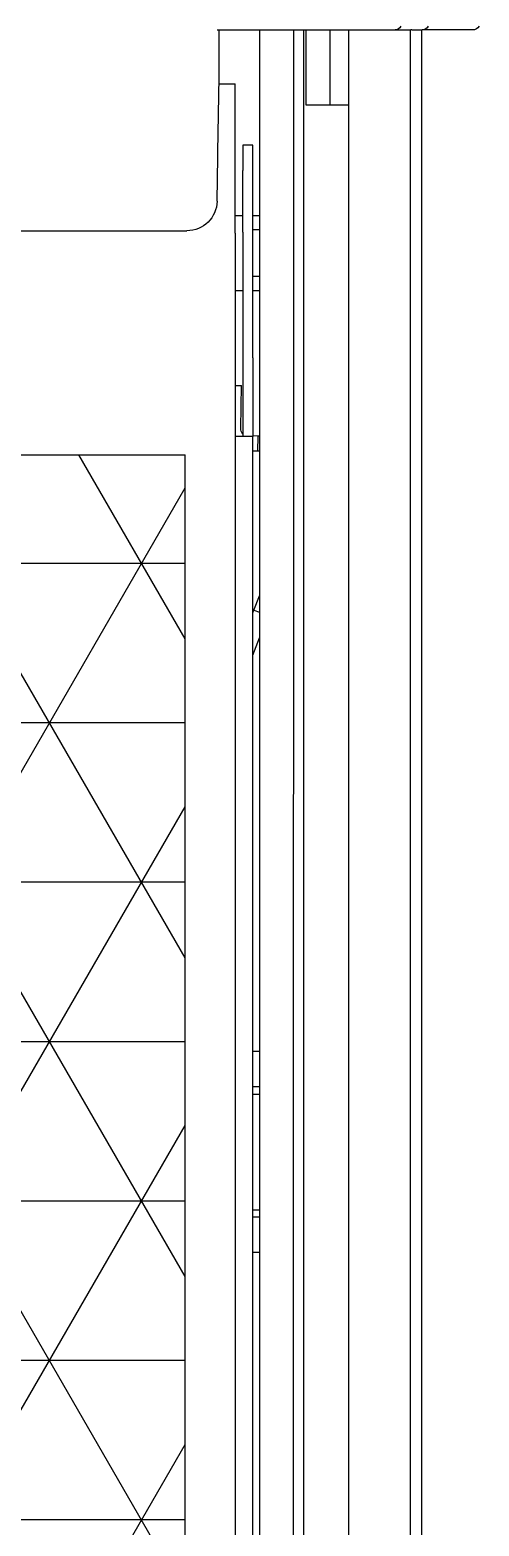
# Model space of a CAD drawing. Header units: millimetres. Extents: x 2698011 to 2856548, y 1019778 to 1210064.
# Drawn here: x 2785100.3 to 2785189.8, y 1123665.2 to 1123963.2 of the extents above; entities that cross this region are included whole.
import ezdxf

# ---------------------------------------------------------------- set-up
doc = ezdxf.new("R2010")
doc.units = ezdxf.units.MM
doc.layers.add('Bloques borde', color=9, linetype='Continuous')
doc.layers.add('Y_ CAJAS', color=9, linetype='Continuous')

# ---------------------------------------------------------------- blocks, each defined once
blk = doc.blocks.new('CO ALURA_  2500 tras 1120 CE ESQ - Inc')
h = blk.add_hatch()
h.set_pattern_fill('NET3', color=256, scale=0.01)
h.set_pattern_definition([(0, (-248.9928867519882, 105.6146430612916), (0, 0.03175), []), (59.99999999999999, (-248.9928867519882, 105.6146430612916), (-0.0274963065701559, 0.015875), []), (120, (-248.9928867519882, 105.6146430612916), (-0.0274963065701559, -0.015875), [])])
h.paths.add_polyline_path([(0.4861937517974014, 1.152224643890304), (0.0061937517974116, 1.152224643890304), (0.0061937517974116, 0.0846049959806834), (0.4861937517974014, 0.0846049959806834)])
at = {"layer": 'Bloques borde', "linetype": 'Continuous'}
for p, q in [((0.50099375119828, 0), (0.50099375119828, 1.185)), ((0.50099375119828, 0), (0.50099375119828, 1.185)), ((0.5077437511982908, 0), (0.5077437511982908, 1.185)), ((0.5077437511982908, 0), (0.5077437511982908, 1.185)), ((0.5097937511982878, 0), (0.5097937511982878, 1.185)), ((0.5097937511982878, 0), (0.5097937511982878, 1.185)), ((0.5187437514162241, 0), (0.5187437514162241, 1.185)), ((0.5187437514162241, 0), (0.5187437514162241, 1.185)), ((0.530993751198281, 0), (0.530993751198281, 1.185)), ((0.530993751198281, 0), (0.530993751198281, 1.185)), ((0.533252009211225, 0), (0.533252009211225, 1.185)), ((0.533252009211225, 0), (0.533252009211225, 1.185)), ((0.4861937517974014, 1.152224643890304), (0.4861937517974014, 0.0846049959806834)), ((0.4961937517974209, 0.0846049959806834), (0.4961937517974209, 1.119474643890313)), ((0.4961937517974209, 0.0846049959806834), (0.4961937517974209, 1.119474643890313)), ((0.4996937517974234, 0.7159746438903059), (0.4996937517974234, 0.0809746438903005)), ((0.4996937517974234, 0.7159746438903059), (0.4996937517974234, 0.0809746438903005)), ((0.50099375119828, 0.2434746438902948), (0.4996937517974234, 0.2434746438902948)), ((0.50099375119828, 0.2434746438902948), (0.4996937517974234, 0.2434746438902948)), ((0.50099375119828, 0.236474643890304), (0.4996937517974234, 0.236474643890304)), ((0.50099375119828, 0.236474643890304), (0.4996937517974234, 0.236474643890304)), ((0.4996937517974234, 0.2349746438902969), (0.50099375119828, 0.2349746438902969)), ((0.4996937517974234, 0.2349746438902969), (0.50099375119828, 0.2349746438902969)), ((0.4996937517974234, 0.2119746438903007), (0.50099375119828, 0.2119746438903007)), ((0.4996937517974234, 0.2119746438903007), (0.50099375119828, 0.2119746438903007)), ((0.50099375119828, 0.2104746438902936), (0.4996937517974234, 0.2104746438902936)), ((0.50099375119828, 0.2104746438902936), (0.4996937517974234, 0.2104746438902936)), ((0.50099375119828, 0.2034746438903028), (0.4996937517974234, 0.2034746438903028)), ((0.50099375119828, 0.2034746438903028), (0.4996937517974234, 0.2034746438903028)), ((0.4996937517974234, 0.1245069593332886), (0.50099375119828, 0.1210982555529654)), ((0.4996937517974234, 0.1245069593332886), (0.50099375119828, 0.1210982555529654)), ((0.4996937517974234, 0.1160880650592446), (0.4998937517974298, 0.1155636488512925)), ((0.4996937517974234, 0.1160880650592446), (0.4998937517974298, 0.1155636488512925)), ((0.4998937517974298, 0.1155636488512925), (0.50099375119828, 0.1159831627352332)), ((0.4998937517974298, 0.1155636488512925), (0.50099375119828, 0.1159831627352332)), ((0.4998937517974298, 0.1155636488512925), (0.50099375119828, 0.1126793612789214)), ((0.4998937517974298, 0.1155636488512925), (0.50099375119828, 0.1126793612789214)), ((0.0061937517974116, 0.0846049959806834), (0.4861937517974014, 0.0846049959806834)), ((0.4961937517974209, 0.0404621901043925), (0.4961937517974209, 0.0846049959806834)), ((0.4961937517974209, 0.0404621901043925), (0.4961937517974209, 0.0846049959806834)), ((0.500693751797428, 0.0838899167934813), (0.4996937517974234, 0.0838746322100548)), ((0.500693751797428, 0.0838899167934813), (0.4996937517974234, 0.0838746322100548)), ((0.50099375119828, 0.0838945021593531), (0.500693751797428, 0.0838899167934813)), ((0.50099375119828, 0.0838945021593531), (0.500693751797428, 0.0838899167934813)), ((0.500693751797428, 0.0838899167934813), (0.5007396001925031, 0.0808902671598304)), ((0.500693751797428, 0.0838899167934813), (0.5007396001925031, 0.0808902671598304)), ((0.4966937517974089, 0.0809746438903005), (0.4961937517974209, 0.0809746438903005)), ((0.4966937517974089, 0.0809746438903005), (0.4961937517974209, 0.0809746438903005)), ((0.4996937517974234, 0.0809746438903005), (0.4966937517974089, 0.0809746438903005)), ((0.4996937517974234, 0.0809746438903005), (0.4966937517974089, 0.0809746438903005)), ((0.4976937517974136, 0.0653059358699437), (0.4976937517974136, 0.0809746438903005)), ((0.4976937517974136, 0.0653059358699437), (0.4976937517974136, 0.0809746438903005)), ((0.4996937517974234, 0.0653059358699437), (0.4996937517974234, 0.0809746438903005)), ((0.4996937517974234, 0.0653059358699437), (0.4996937517974234, 0.0809746438903005)), ((0.5007396001925031, 0.0808902671598304), (0.4996937517974234, 0.0808742818027923)), ((0.5007396001925031, 0.0808902671598304), (0.4996937517974234, 0.0808742818027923)), ((0.50099375119828, 0.0808941517520907), (0.5007396001925031, 0.0808902671598304)), ((0.50099375119828, 0.0808941517520907), (0.5007396001925031, 0.0808902671598304)), ((0.4972629331507791, 0.0793369525487577), (0.4973928369367969, 0.070837945253416)), ((0.4972629331507791, 0.0793369525487577), (0.4973928369367969, 0.070837945253416)), ((0.4961937517974209, 0.0708196177365608), (0.4973928369367969, 0.070837945253416)), ((0.4961937517974209, 0.0708196177365608), (0.4973928369367969, 0.070837945253416)), ((0.4976937517974136, 0.040305935869938), (0.4976937517974136, 0.0653059358699437)), ((0.4976937517974136, 0.040305935869938), (0.4976937517974136, 0.0653059358699437)), ((0.4996937517974234, 0.0653059358699437), (0.4996937517974234, 0.040305935869938)), ((0.4996937517974234, 0.0653059358699437), (0.4996937517974234, 0.040305935869938)), ((0.4976937517974136, 0.0519746438903042), (0.4961937517974209, 0.0519746438903042)), ((0.4976937517974136, 0.0519746438903042), (0.4961937517974209, 0.0519746438903042)), ((0.50099375119828, 0.0519746438903042), (0.4996937517974234, 0.0519746438903042)), ((0.50099375119828, 0.0519746438903042), (0.4996937517974234, 0.0519746438903042)), ((0.50099375119828, 0.0491049786514282), (0.4996937517974234, 0.0491049786514282)), ((0.50099375119828, 0.0491049786514282), (0.4996937517974234, 0.0491049786514282)), ((0.0064316615004998, 0.0400000000000063), (0.4865558396978146, 0.0400000000000063)), ((0.0064316615004998, 0.0400000000000063), (0.4865558396978146, 0.0400000000000063)), ((0.4961937517974209, 0.0404621901043925), (0.4961937517974209, 0.0107318826927951)), ((0.4961937517974209, 0.0404621901043925), (0.4961937517974209, 0.0107318826927951)), ((0.4976937517974136, 0.040305935869938), (0.4976937517974136, 0.0279746438903033)), ((0.4976937517974136, 0.040305935869938), (0.4976937517974136, 0.0279746438903033)), ((0.4996937517974234, 0.040305935869938), (0.4996937517974234, 0.0279746438903033)), ((0.4996937517974234, 0.040305935869938), (0.4996937517974234, 0.0279746438903033)), ((0.50099375119828, 0.0398443091291938), (0.4996937517974234, 0.0398443091291938)), ((0.50099375119828, 0.0398443091291938), (0.4996937517974234, 0.0398443091291938)), ((0.4961937517974209, 0.0369746438903036), (0.4976937517974136, 0.0369746438903036)), ((0.4961937517974209, 0.0369746438903036), (0.4976937517974136, 0.0369746438903036)), ((0.4996937517974234, 0.0369746438903036), (0.50099375119828, 0.0369746438903036)), ((0.4996937517974234, 0.0369746438903036), (0.50099375119828, 0.0369746438903036)), ((0.4925549258687454, 0.0341047144386266), (0.4927085167433918, 0.0253054991239452)), ((0.4925549258687454, 0.0341047144386266), (0.4927085167433918, 0.0253054991239452)), ((0.4976937517974136, 0.0229746438902936), (0.4976937517974136, 0.0279746438903033)), ((0.4976937517974136, 0.0229746438902936), (0.4976937517974136, 0.0279746438903033)), ((0.4996937517974234, 0.0279746438903033), (0.4996937517974234, 0.0229746438902936)), ((0.4996937517974234, 0.0279746438903033), (0.4996937517974234, 0.0229746438902936)), ((0.4927085167433918, 0.0253054991239452), (0.492724815304058, 0.024371755208378)), ((0.4927085167433918, 0.0253054991239452), (0.492724815304058, 0.024371755208378)), ((0.492724815304058, 0.024371755208378), (0.492987501198286, 0.0093224904078255)), ((0.492724815304058, 0.024371755208378), (0.492987501198286, 0.0093224904078255)), ((0.4996937517974234, 0.0229746438902936), (0.4976937517974136, 0.0229746438902936)), ((0.4996937517974234, 0.0229746438902936), (0.4976937517974136, 0.0229746438902936)), ((0.5150982518441368, 0.0150000000000006), (0.510293749400887, 0.0150000000000006)), ((0.510293749400887, 0.0150000000000006), (0.510293749400887, 0)), ((0.5150982518441368, 0.0150000000000006), (0.510293749400887, 0.0150000000000006)), ((0.510293749400887, 0.0150000000000006), (0.510293749400887, 0)), ((0.5187437514162241, 0.0150000000000006), (0.5150982518441368, 0.0150000000000006)), ((0.5150982518441368, 0.0150000000000006), (0.5150982518441368, 0)), ((0.5187437514162241, 0.0150000000000006), (0.5150982518441368, 0.0150000000000006)), ((0.5150982518441368, 0.0150000000000006), (0.5150982518441368, 0)), ((0.4929629001644287, 0.0107318826927951), (0.4961937517974209, 0.0107318826927951)), ((0.4929629001644287, 0.0107318826927951), (0.4961937517974209, 0.0107318826927951)), ((0.492987501198286, 0.0093224904078255), (0.492987501198286, 0.0029121681886437)), ((0.492987501198286, 0.0093224904078255), (0.492987501198286, 0.0029121681886437)), ((0.4925919795966821, 0), (0.4995589029759915, 0)), ((0.4925919795966821, 0), (0.4995589029759915, 0)), ((0.492987501198286, 0.0029121681886437), (0.492987501198286, 0)), ((0.492987501198286, 0.0029121681886437), (0.492987501198286, 0)), ((0.4995589029759915, 0), (0.528045381942718, 0)), ((0.4995589029759915, 0), (0.528045381942718, 0)), ((0.528045381942718, 0), (0.5311067093731481, 0)), ((0.528045381942718, 0), (0.5311067093731481, 0)), ((0.5313240666130242, 0), (0.5311067093731481, 0)), ((0.5313240666130242, 0), (0.5311067093731481, 0)), ((0.5313240666130242, 0), (0.5334222175336834, 0)), ((0.5313240666130242, 0), (0.5334222175336834, 0)), ((0.5434392722007431, 0), (0.533422216198261, 0)), ((0.5434392722007431, 0), (0.533422216198261, 0))]:
    blk.add_line(p, q, dxfattribs=at)
for centre, radius, start, end in [((0.4987627579675973, 0.0793598767462953), 0.0014999999999998, 135.4526349128683, 180.8756739349772), ((0.4987627579675973, 0.0793598767462953), 0.0014999999999998, 135.4526349128683, 180.8756739349772), ((0.4865558396978146, 0.034000000000006), 0.0060000000000002, 1.000000000092968, 90), ((0.4865558396978146, 0.034000000000006), 0.0060000000000002, 1.000000000092968, 90), ((0.5333943637362211, -0.0013488416664842), 0.0013491292285401, 26.82615256040962, 88.81700106771389), ((0.5333943637362211, -0.0013488416664842), 0.0013491292285401, 26.82615256040962, 88.81700106771389), ((0.5280003918957163, -0.0012755400493631), 0.0012763332330723, 24.80887274342311, 87.97993669518314), ((0.5280003918957163, -0.0012755400493631), 0.0012763332330723, 24.80887274342311, 87.97993669518314), ((0.5434392722007431, -0.0014800000000008), 0.00148, 30.00000000022666, 90), ((0.5434392722007431, -0.0014800000000008), 0.00148, 30.00000000022666, 90)]:
    blk.add_arc(centre, radius, start, end, dxfattribs=at)

msp = doc.modelspace()

# ---------------------------------------------------------------- block references
at = {"layer": 'Y_ CAJAS', "xscale": -1000, "yscale": 1000, "zscale": 1000, "rotation": 179.9977225467084}
msp.add_blockref('CO ALURA_  2500 tras 1120 CE ESQ - Inc', (2784645.039340747, 1123963.197259254, -0.3880036102033024), dxfattribs=at)

doc.saveas('drawing.dxf')
